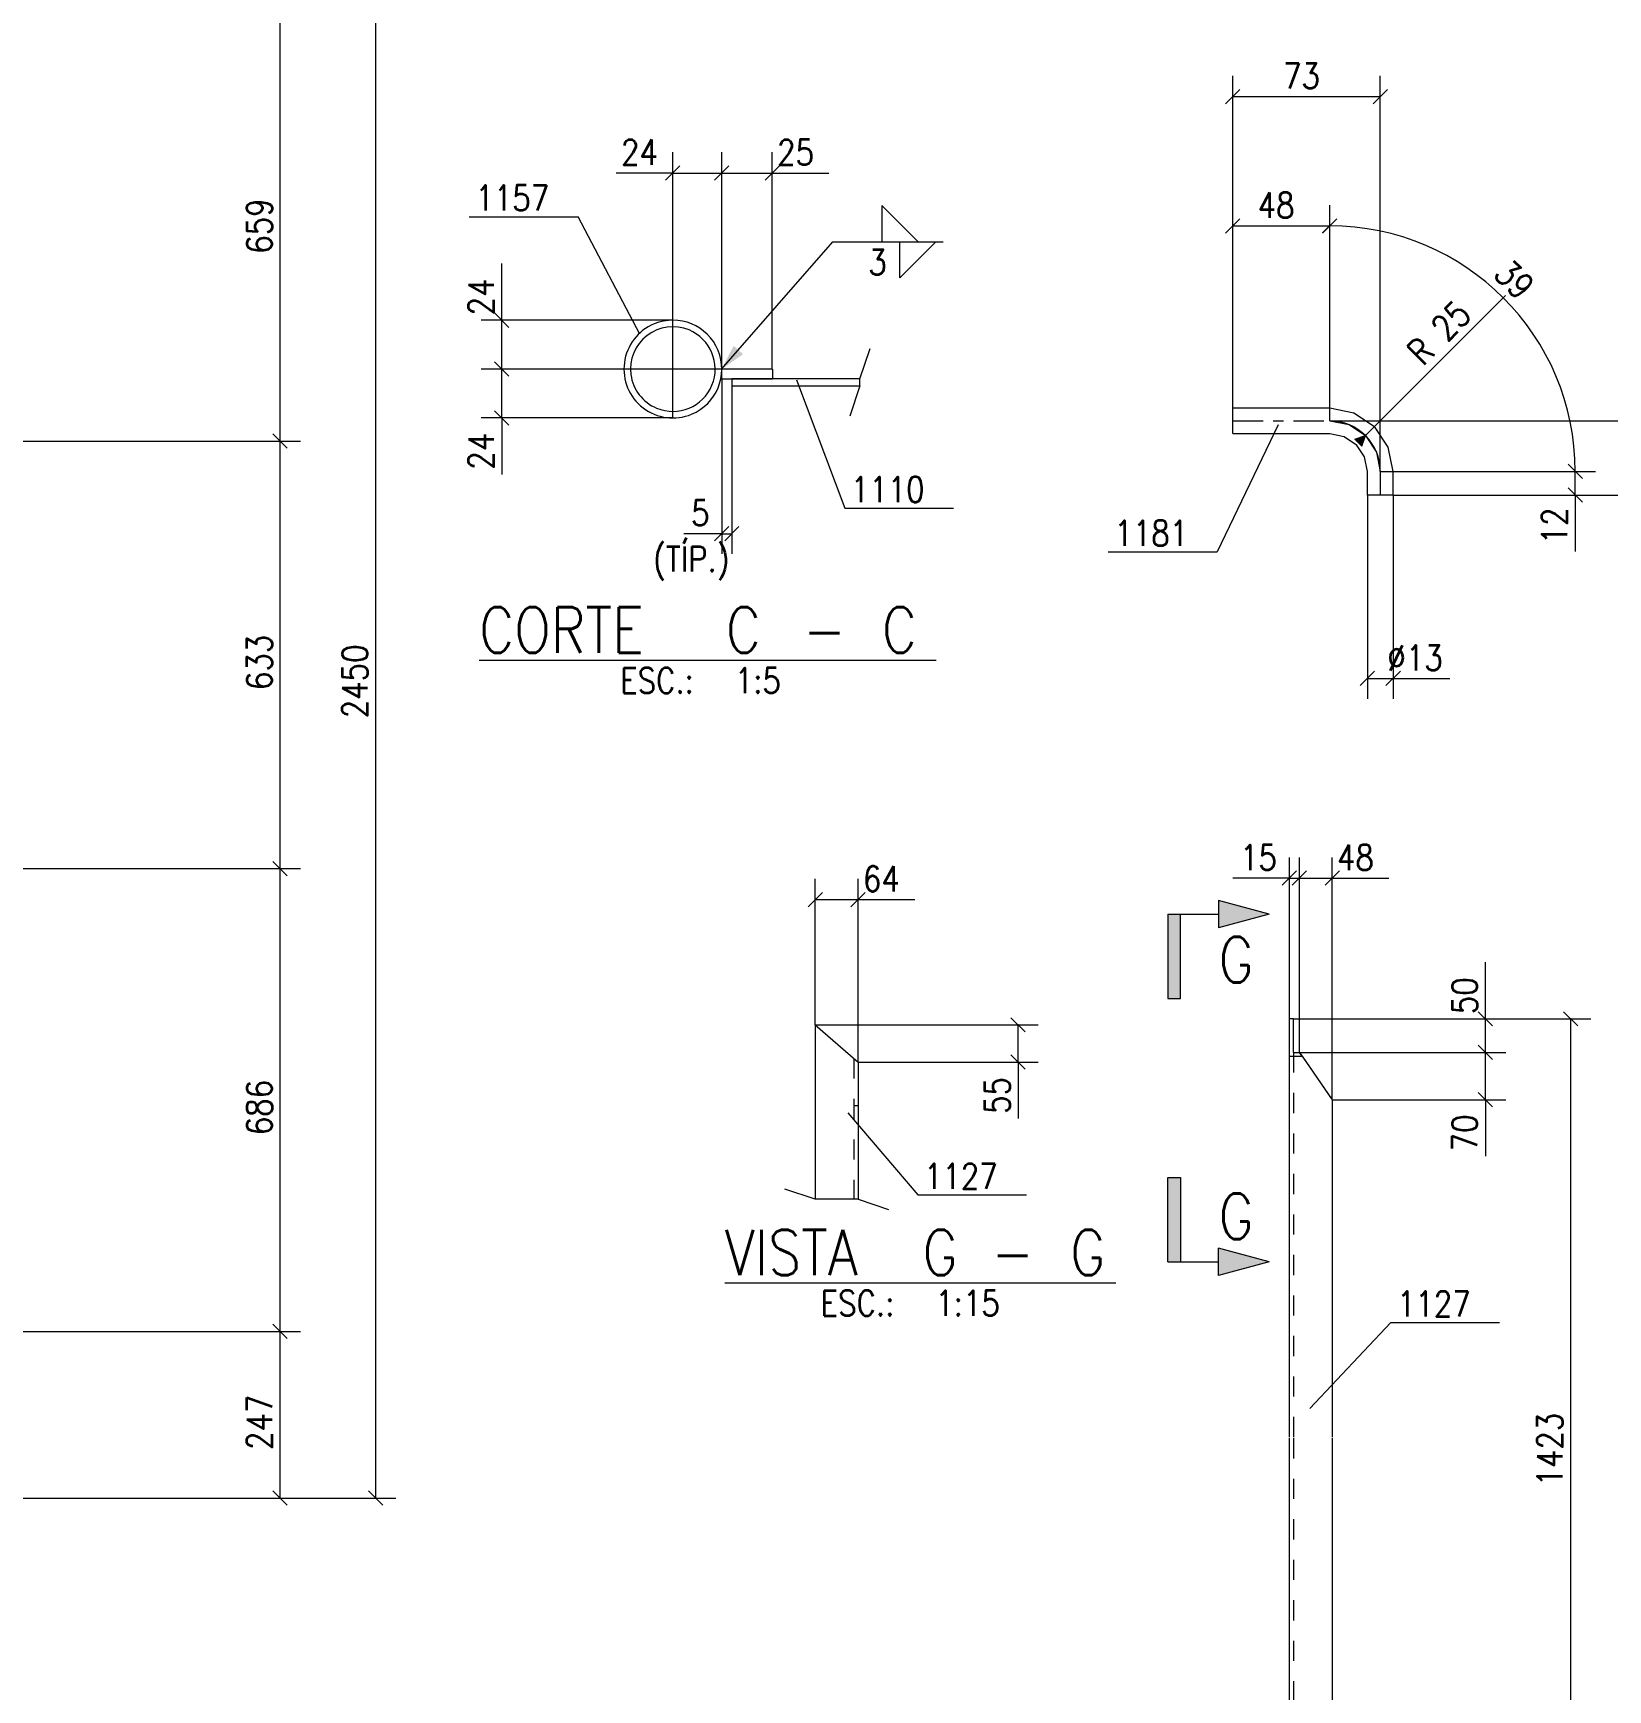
# Model space of a CAD drawing. Header units: millimetres. Extents: x 5 to 846, y 5 to 599.
# Drawn here: x 315.1 to 470.6, y 279 to 442.6 of the extents above; entities that cross this region are included whole.
import ezdxf

# ---------------------------------------------------------------- set-up
doc = ezdxf.new("R2010")
doc.units = ezdxf.units.MM
for name, pattern in [('XKITLINE00', [0]), ('XKITLINE02', [4, 2, -2]), ('XKITLINE03', [6, 3, -1, 1, -1])]:
    doc.linetypes.add(name, pattern=pattern)
for name, color, linetype, lineweight in [('Corte', 7, 'Continuous', 0), ('Cota', 4, 'Continuous', 0), ('Marca da peça', 2, 'Continuous', 0), ('Objeto gráfico', 3, 'Continuous', 0), ('Outro tipo de objeto', 7, 'Continuous', 0), ('Peça', 2, 'Continuous', 0), ('Solda', 1, 'Continuous', 0)]:
    doc.layers.add(name, color=color, linetype=linetype, lineweight=lineweight)
doc.styles.add('ROMANS', font='ROMANS__.TTF')
doc.styles.add('SIMPLEX', font='SIMPLEX_.TTF')

# ---------------------------------------------------------------- blocks, each defined once
blk = doc.blocks.new('*A36')
at = {"layer": 'Peça', "color": 4, "linetype": 'XKITLINE00', "lineweight": 0}
for p, q in [((383.11, 408.52), (383.11, 409.47)), ((383.11, 409.47), (383.11, 409.47)), ((388.11, 409.47), (383.11, 409.47)), ((388.11, 409.47), (388.11, 408.52)), ((383.11, 408.52), (388.11, 408.52)), ((388.11, 408.52), (388.11, 408.52))]:
    blk.add_line(p, q, dxfattribs=at)
blk = doc.blocks.new('*A37')
at = {"layer": 'Peça', "color": 4, "linetype": 'XKITLINE00', "lineweight": 0}
for p, q in [((396.75, 408.51), (384.1, 408.51)), ((384.1, 408.51), (384.1, 407.83)), ((384.1, 407.83), (396.75, 407.83))]:
    blk.add_line(p, q, dxfattribs=at)
blk = doc.blocks.new('*A38')
at = {"layer": 'Peça', "color": 4, "linetype": 'XKITLINE00', "lineweight": 0}
for radius, start, end in [(4.83, 292.5, 112.5), (4.83, 112.5, 292.5), (4.18, 67.5, 247.5), (4.18, 247.5, 67.5)]:
    blk.add_arc((378.28, 409.47), radius, start, end, dxfattribs=at)
blk = doc.blocks.new('*A53')
at = {"layer": 'Peça', "color": 4, "linetype": 'XKITLINE00', "lineweight": 0}
for p, q in [((433.57, 405.63), (443.14, 405.63)), ((433.57, 403.09), (433.57, 405.63)), ((443.14, 405.63), (445.54, 405.15)), ((445.54, 405.15), (447.57, 403.8)), ((433.57, 403.09), (443.14, 403.09)), ((443.14, 403.09), (444.57, 402.81)), ((444.57, 402.81), (445.78, 402)), ((448.93, 401.76), (447.57, 403.8)), ((446.58, 400.79), (445.78, 402)), ((449.41, 399.36), (448.93, 401.76)), ((446.87, 399.36), (446.58, 400.79)), ((446.87, 397.03), (446.87, 399.36)), ((449.41, 397.03), (449.41, 399.36)), ((449.41, 397.03), (446.87, 397.03))]:
    blk.add_line(p, q, dxfattribs=at)
at = {"layer": 'Peça', "color": 7, "linetype": 'XKITLINE03', "lineweight": 0}
for p, q in [((433.57, 404.36), (443.14, 404.36)), ((443.14, 404.36), (445.05, 403.98)), ((445.05, 403.98), (446.67, 402.9)), ((446.67, 402.9), (447.76, 401.27)), ((447.76, 401.27), (448.14, 399.36)), ((448.14, 399.36), (448.14, 397.03))]:
    blk.add_line(p, q, dxfattribs=at)
blk = doc.blocks.new('*A104')
at = {"layer": 'Peça', "color": 4, "linetype": 'XKITLINE00', "lineweight": 0}
for p, q in [((439.58, 345.29), (439.16, 345.29)), ((439.16, 303.98), (439.16, 345.29)), ((439.58, 341.98), (439.58, 345.29)), ((439.58, 341.98), (440.16, 341.98)), ((440.41, 341.61), (440.16, 341.98)), ((439.16, 341.61), (440.41, 341.61)), ((440.41, 341.61), (443.39, 337.31)), ((443.39, 337.31), (443.39, 303.98)), ((439.16, 261.75), (439.16, 303.88)), ((443.39, 303.88), (443.39, 261.75)), ((443.39, 261.75), (439.16, 261.75))]:
    blk.add_line(p, q, dxfattribs=at)
at = {"layer": 'Peça', "color": 7, "linetype": 'XKITLINE02', "lineweight": 0}
for p, q in [((439.58, 341.98), (439.58, 303.98)), ((440.16, 341.98), (443.39, 337.31)), ((439.58, 303.88), (439.58, 261.75))]:
    blk.add_line(p, q, dxfattribs=at)
blk = doc.blocks.new('*A106')
at = {"layer": 'Peça', "color": 4, "linetype": 'XKITLINE00', "lineweight": 0}
for p, q in [((392.34, 344.7), (396.58, 341.02)), ((392.34, 344.7), (392.34, 327.47)), ((396.58, 341.02), (396.58, 327.47))]:
    blk.add_line(p, q, dxfattribs=at)
at = {"layer": 'Peça', "color": 7, "linetype": 'XKITLINE02', "lineweight": 0}
for p, q in [((396.15, 341.39), (396.15, 327.47)), ((396.15, 336.72), (396.58, 336.72))]:
    blk.add_line(p, q, dxfattribs=at)
blk = doc.blocks.new('*A118')
at = {"layer": 'Objeto gráfico', "color": 7, "linetype": 'XKITLINE00', "lineweight": 0}
for p, q in [((396.75, 408.51), (397.75, 411.51)), ((396.75, 407.83), (395.75, 404.83)), ((396.75, 407.83), (396.75, 408.51))]:
    blk.add_line(p, q, dxfattribs=at)
blk = doc.blocks.new('*A143')
at = {"layer": 'Objeto gráfico', "color": 7, "linetype": 'XKITLINE00', "lineweight": 0}
for p, q in [((392.34, 327.47), (389.34, 328.47)), ((396.58, 327.47), (392.34, 327.47)), ((396.58, 327.47), (399.58, 326.47))]:
    blk.add_line(p, q, dxfattribs=at)
blk = doc.blocks.new('*A169')
at = {"layer": 'Cota', "color": 7, "linetype": 'XKITLINE00', "lineweight": 0}
for p, q in [((348.94, 297.96), (348.94, 461.28)), ((105.29, 297.96), (350.94, 297.96)), ((348.23, 298.67), (349.65, 297.25))]:
    blk.add_line(p, q, dxfattribs=at)
at = {"layer": 'Cota', "color": 3}
blk.add_point((348.94, 297.96), dxfattribs=at)
at = {"layer": 'Cota', "color": 3, "style": 'SIMPLEX', "width": 0.85}
blk.add_text('2450', height=2.5, rotation=90.0002, dxfattribs=at).set_placement((348.14, 374.98))
blk = doc.blocks.new('*A170')
at = {"layer": 'Cota', "color": 7, "linetype": 'XKITLINE00', "lineweight": 0}
for p, q in [((125.29, 314.43), (341.5, 314.43)), ((338.79, 315.14), (340.21, 313.73)), ((339.5, 297.96), (339.5, 314.43)), ((106.9, 297.96), (341.5, 297.96)), ((338.79, 298.67), (340.21, 297.25))]:
    blk.add_line(p, q, dxfattribs=at)
at = {"layer": 'Cota', "color": 3}
for p in [(339.5, 314.43), (339.5, 297.96)]:
    blk.add_point(p, dxfattribs=at)
at = {"layer": 'Cota', "color": 3, "style": 'SIMPLEX', "width": 0.85}
blk.add_text('247', height=2.5, rotation=90.0002, dxfattribs=at).set_placement((338.7, 302.72))
blk = doc.blocks.new('*A171')
at = {"layer": 'Cota', "color": 7, "linetype": 'XKITLINE00', "lineweight": 0}
for p, q in [((177.85, 360.13), (341.5, 360.13)), ((338.79, 360.84), (340.21, 359.43)), ((339.5, 314.43), (339.5, 360.13)), ((125.29, 314.43), (341.5, 314.43)), ((338.79, 315.14), (340.21, 313.73))]:
    blk.add_line(p, q, dxfattribs=at)
at = {"layer": 'Cota', "color": 3}
for p in [(339.5, 360.13), (339.5, 314.43)]:
    blk.add_point(p, dxfattribs=at)
at = {"layer": 'Cota', "color": 3, "style": 'SIMPLEX', "width": 0.85}
blk.add_text('686', height=2.5, rotation=90.0002, dxfattribs=at).set_placement((338.7, 333.8))
blk = doc.blocks.new('*A172')
at = {"layer": 'Cota', "color": 7, "linetype": 'XKITLINE00', "lineweight": 0}
for p, q in [((338.79, 403.06), (340.21, 401.65)), ((226.4, 402.36), (341.5, 402.36)), ((339.5, 360.13), (339.5, 402.36)), ((177.85, 360.13), (341.5, 360.13)), ((338.79, 360.84), (340.21, 359.43))]:
    blk.add_line(p, q, dxfattribs=at)
at = {"layer": 'Cota', "color": 3}
for p in [(339.5, 402.36), (339.5, 360.13)]:
    blk.add_point(p, dxfattribs=at)
at = {"layer": 'Cota', "color": 3, "style": 'SIMPLEX', "width": 0.85}
blk.add_text('633', height=2.5, rotation=90.0002, dxfattribs=at).set_placement((338.7, 377.77))
blk = doc.blocks.new('*A173')
at = {"layer": 'Cota', "color": 7, "linetype": 'XKITLINE00', "lineweight": 0}
for p, q in [((338.79, 447.02), (340.21, 445.61)), ((276.96, 446.32), (341.5, 446.32)), ((339.5, 402.36), (339.5, 446.32)), ((338.79, 403.06), (340.21, 401.65)), ((226.4, 402.36), (341.5, 402.36))]:
    blk.add_line(p, q, dxfattribs=at)
at = {"layer": 'Cota', "color": 3}
for p in [(339.5, 446.32), (339.5, 402.36)]:
    blk.add_point(p, dxfattribs=at)
at = {"layer": 'Cota', "color": 3, "style": 'SIMPLEX', "width": 0.85}
blk.add_text('659', height=2.5, rotation=90.0002, dxfattribs=at).set_placement((338.7, 420.86))
blk = doc.blocks.new('*A261')
at = {"layer": 'Cota', "color": 7, "linetype": 'XKITLINE00', "lineweight": 0}
for p, q in [((383.11, 408.52), (383.11, 391.21)), ((384.11, 407.83), (384.11, 391.21)), ((383.11, 393.21), (379.38, 393.21)), ((383.11, 393.21), (379.38, 393.21)), ((383.81, 393.92), (382.4, 392.5)), ((383.11, 393.21), (384.11, 393.21)), ((384.81, 393.92), (383.4, 392.5))]:
    blk.add_line(p, q, dxfattribs=at)
at = {"layer": 'Cota', "color": 3}
for p in [(383.11, 393.21), (384.11, 393.21)]:
    blk.add_point(p, dxfattribs=at)
at = {"layer": 'Cota', "color": 3, "style": 'SIMPLEX', "width": 0.85}
for s, p in [('5', (380.08, 394.01)), ('(TÍP.)', (376.32, 389.46))]:
    blk.add_text(s, height=2.5, dxfattribs=at).set_placement(p)
blk = doc.blocks.new('*A262')
at = {"layer": 'Cota', "color": 7, "linetype": 'XKITLINE00', "lineweight": 0}
for p, q in [((361.39, 414.3), (361.39, 419.89)), ((361.39, 414.3), (361.39, 419.89)), ((378.28, 414.3), (359.34, 414.3)), ((360.68, 415.01), (362.09, 413.59)), ((361.39, 409.47), (361.39, 414.3)), ((383.1, 409.47), (359.34, 409.47)), ((360.68, 410.18), (362.09, 408.76))]:
    blk.add_line(p, q, dxfattribs=at)
at = {"layer": 'Cota', "color": 3}
for p in [(361.39, 414.3), (361.39, 409.47)]:
    blk.add_point(p, dxfattribs=at)
at = {"layer": 'Cota', "color": 3, "style": 'SIMPLEX', "width": 0.85}
blk.add_text('24', height=2.5, rotation=90.0002, dxfattribs=at).set_placement((360.59, 414.77))
blk = doc.blocks.new('*A263')
at = {"layer": 'Cota', "color": 7, "linetype": 'XKITLINE00', "lineweight": 0}
for p, q in [((383.1, 409.47), (359.34, 409.47)), ((360.68, 410.18), (362.09, 408.76)), ((361.39, 404.64), (361.39, 409.47)), ((378.27, 404.64), (359.34, 404.64)), ((360.68, 405.35), (362.09, 403.93)), ((361.39, 404.64), (361.39, 399.06)), ((361.39, 404.64), (361.39, 399.06))]:
    blk.add_line(p, q, dxfattribs=at)
at = {"layer": 'Cota', "color": 3}
for p in [(361.39, 409.47), (361.39, 404.64)]:
    blk.add_point(p, dxfattribs=at)
at = {"layer": 'Cota', "color": 3, "style": 'SIMPLEX', "width": 0.85}
blk.add_text('24', height=2.5, rotation=90.0002, dxfattribs=at).set_placement((360.59, 399.53))
blk = doc.blocks.new('*A264')
at = {"layer": 'Cota', "color": 7, "linetype": 'XKITLINE00', "lineweight": 0}
for p, q in [((378.28, 404.64), (378.28, 430.88)), ((383.11, 409.47), (383.11, 430.88)), ((378.28, 428.83), (372.69, 428.83)), ((378.28, 428.83), (372.69, 428.83)), ((378.98, 429.54), (377.57, 428.12)), ((378.28, 428.83), (383.11, 428.83)), ((383.81, 429.54), (382.4, 428.12))]:
    blk.add_line(p, q, dxfattribs=at)
at = {"layer": 'Cota', "color": 3}
for p in [(378.28, 428.83), (383.11, 428.83)]:
    blk.add_point(p, dxfattribs=at)
at = {"layer": 'Cota', "color": 3, "style": 'SIMPLEX', "width": 0.85}
blk.add_text('24', height=2.5, dxfattribs=at).set_placement((373.16, 429.63))
blk = doc.blocks.new('*A265')
at = {"layer": 'Cota', "color": 7, "linetype": 'XKITLINE00', "lineweight": 0}
for p, q in [((383.11, 409.47), (383.11, 430.88)), ((388.1, 409.47), (388.1, 430.88)), ((383.81, 429.54), (382.4, 428.12)), ((383.11, 428.83), (388.1, 428.83)), ((388.81, 429.54), (387.4, 428.12)), ((388.1, 428.83), (393.69, 428.83)), ((388.1, 428.83), (393.69, 428.83))]:
    blk.add_line(p, q, dxfattribs=at)
at = {"layer": 'Cota', "color": 3}
for p in [(383.11, 428.83), (388.1, 428.83)]:
    blk.add_point(p, dxfattribs=at)
at = {"layer": 'Cota', "color": 3, "style": 'SIMPLEX', "width": 0.85}
blk.add_text('25', height=2.5, dxfattribs=at).set_placement((388.58, 429.63))
blk = doc.blocks.new('*A266')
at = {"layer": 'Solda'}
blk.add_hatch(color=7, dxfattribs=at).paths.add_polyline_path([(383.1, 409.47), (384.28, 411.77), (385.22, 410.94)], flags=17)
at = {"layer": 'Solda', "color": 3, "linetype": 'XKITLINE00', "lineweight": 0}
for p, q in [((402.51, 422.04), (398.93, 425.62)), ((398.93, 425.62), (398.93, 422.04)), ((398.93, 422.04), (402.51, 422.04)), ((400.68, 422.04), (404.26, 422.04)), ((404.26, 422.04), (400.68, 418.47)), ((400.68, 418.47), (400.68, 422.04))]:
    blk.add_line(p, q, dxfattribs=at)
at = {"layer": 'Solda', "color": 7, "linetype": 'XKITLINE00', "lineweight": 0}
for p, q in [((383.1, 409.47), (394.08, 422.04)), ((394.08, 422.04), (404.97, 422.04))]:
    blk.add_line(p, q, dxfattribs=at)
at = {"layer": 'Solda', "color": 3, "style": 'ROMANS', "width": 0.85}
blk.add_text('3', height=2.5, dxfattribs=at).set_placement((397.58, 418.79))
blk = doc.blocks.new('*A267')
at = {"layer": 'Marca da peça', "color": 7, "linetype": 'XKITLINE00', "lineweight": 0}
for p, q in [((390.48, 408.41), (395.25, 395.74)), ((395.25, 395.74), (405.99, 395.74))]:
    blk.add_line(p, q, dxfattribs=at)
at = {"layer": 'Marca da peça', "color": 4, "style": 'ROMANS', "width": 0.85}
blk.add_text('1110', height=2.5, dxfattribs=at).set_placement((395.85, 396.34))
blk = doc.blocks.new('*A268')
at = {"layer": 'Marca da peça', "color": 7, "linetype": 'XKITLINE00', "lineweight": 0}
for p in [(358.18, 424.52), (375.01, 412.9)]:
    blk.add_line(p, (368.92, 424.52), dxfattribs=at)
at = {"layer": 'Marca da peça', "color": 4, "style": 'ROMANS', "width": 0.85}
blk.add_text('1157', height=2.5, dxfattribs=at).set_placement((358.78, 425.12))
blk = doc.blocks.new('*A269')
at = {"layer": 'Outro tipo de objeto', "color": 1, "linetype": 'XKITLINE00', "lineweight": 0}
blk.add_line((359.17, 380.71), (404.28, 380.71), dxfattribs=at)
at = {"layer": 'Outro tipo de objeto', "color": 1, "style": 'ROMANS', "width": 0.85}
for s, p in [('CORTE', (359.17, 381.46)), ('C', (383.53, 381.46)), ('C', (398.93, 381.46)), ('-', (391.13, 381.46))]:
    blk.add_text(s, height=4.5, dxfattribs=at).set_placement(p)
at = {"layer": 'Outro tipo de objeto', "color": 3, "style": 'ROMANS', "width": 0.85}
for s, p in [('ESC.:', (373.07, 377.46)), ('1:5', (384.39, 377.46))]:
    blk.add_text(s, height=2.5, dxfattribs=at).set_placement(p)
blk = doc.blocks.new('*A309')
at = {"layer": 'Cota', "color": 7, "linetype": 'XKITLINE00', "lineweight": 0}
for p, q in [((434.28, 437.09), (432.86, 435.68)), ((433.57, 405.63), (433.57, 438.43)), ((448.85, 437.09), (447.43, 435.68)), ((448.14, 399.36), (448.14, 438.43)), ((433.57, 436.38), (448.14, 436.38))]:
    blk.add_line(p, q, dxfattribs=at)
at = {"layer": 'Cota', "color": 3}
for p in [(433.57, 436.38), (448.14, 436.38)]:
    blk.add_point(p, dxfattribs=at)
at = {"layer": 'Cota', "color": 3, "style": 'SIMPLEX', "width": 0.85}
blk.add_text('73', height=2.5, dxfattribs=at).set_placement((438.53, 437.18))
blk = doc.blocks.new('*A310')
at = {"layer": 'Cota', "color": 7, "linetype": 'XKITLINE00', "lineweight": 0}
for p, q in [((448.14, 399.36), (469.39, 399.36)), ((466.68, 400.07), (468.1, 398.65)), ((467.39, 397.03), (467.39, 399.36)), ((466.68, 397.74), (468.1, 396.32)), ((449.41, 397.03), (469.39, 397.03)), ((467.39, 397.03), (467.39, 391.45)), ((467.39, 397.03), (467.39, 391.45))]:
    blk.add_line(p, q, dxfattribs=at)
at = {"layer": 'Cota', "color": 3}
for p in [(467.39, 399.36), (467.39, 397.03)]:
    blk.add_point(p, dxfattribs=at)
at = {"layer": 'Cota', "color": 3, "style": 'SIMPLEX', "width": 0.85}
blk.add_text('12', height=2.5, rotation=90.0002, dxfattribs=at).set_placement((466.59, 392.15))
blk = doc.blocks.new('*A311')
at = {"layer": 'Cota', "color": 7, "linetype": 'XKITLINE00', "lineweight": 0}
for p, q in [((443.14, 404.36), (478.33, 404.36)), ((475.62, 405.07), (477.04, 403.65)), ((476.33, 397.03), (476.33, 404.36)), ((475.62, 397.74), (477.04, 396.32)), ((449.41, 397.03), (478.33, 397.03))]:
    blk.add_line(p, q, dxfattribs=at)
at = {"layer": 'Cota', "color": 3}
for p in [(476.33, 404.36), (476.33, 397.03)]:
    blk.add_point(p, dxfattribs=at)
at = {"layer": 'Cota', "color": 3, "style": 'SIMPLEX', "width": 0.85}
blk.add_text('37', height=2.5, rotation=90.0002, dxfattribs=at).set_placement((475.53, 398.38))
blk = doc.blocks.new('*A312')
at = {"layer": 'Cota', "color": 7, "linetype": 'XKITLINE00', "lineweight": 0}
for p, q in [((443.14, 404.36), (443.14, 425.66)), ((443.85, 424.32), (442.43, 422.91)), ((448.14, 399.36), (469.39, 399.36)), ((468.1, 398.65), (466.68, 400.07))]:
    blk.add_line(p, q, dxfattribs=at)
blk.add_arc((443.14, 399.36), 24.25, 0, 90, dxfattribs=at)
at = {"layer": 'Cota', "color": 7}
for p in [(443.14, 423.61), (467.39, 399.36)]:
    blk.add_point(p, dxfattribs=at)
at = {"layer": 'Cota', "color": 3, "style": 'SIMPLEX', "width": 0.85}
blk.add_text('39', height=2.5, rotation=-45.0001, dxfattribs=at).set_placement((459.21, 418.72))
blk = doc.blocks.new('*A313')
at = {"layer": 'Cota'}
blk.add_hatch(color=7, dxfattribs=at).paths.add_polyline_path([(445.62, 402.54), (446.67, 402.9), (446.32, 401.84)], flags=17)
at = {"layer": 'Cota', "color": 7, "linetype": 'XKITLINE00', "lineweight": 0}
for p, q in [((446.67, 402.9), (460.5, 416.72)), ((445.62, 402.54), (446.67, 402.9)), ((446.32, 401.84), (445.62, 402.54)), ((446.32, 401.84), (446.67, 402.9))]:
    blk.add_line(p, q, dxfattribs=at)
blk.add_arc((443.14, 399.36), 5, 0, 90, dxfattribs=at)
at = {"layer": 'Cota', "color": 3, "style": 'SIMPLEX', "width": 0.85}
blk.add_text('R 25', height=2.5, rotation=45.0001, dxfattribs=at).set_placement((452.33, 409.69))
blk = doc.blocks.new('*A314')
at = {"layer": 'Cota', "color": 7, "linetype": 'XKITLINE00', "lineweight": 0}
for p, q in [((433.57, 405.63), (433.57, 425.66)), ((443.14, 404.36), (443.14, 425.66)), ((434.28, 424.32), (432.86, 422.9)), ((443.85, 424.32), (442.43, 422.9)), ((433.57, 423.61), (443.14, 423.61))]:
    blk.add_line(p, q, dxfattribs=at)
at = {"layer": 'Cota', "color": 3}
for p in [(433.57, 423.61), (443.14, 423.61)]:
    blk.add_point(p, dxfattribs=at)
at = {"layer": 'Cota', "color": 3, "style": 'SIMPLEX', "width": 0.85}
blk.add_text('48', height=2.5, dxfattribs=at).set_placement((436.03, 424.41))
blk = doc.blocks.new('*A315')
at = {"layer": 'Cota', "color": 7, "linetype": 'XKITLINE00', "lineweight": 0}
for p, q in [((446.87, 397.03), (446.87, 376.91)), ((449.41, 397.03), (449.41, 376.91)), ((447.58, 379.62), (446.16, 378.21)), ((450.12, 379.62), (448.7, 378.21)), ((446.87, 378.91), (449.41, 378.91)), ((449.41, 378.91), (454.99, 378.91)), ((449.41, 378.91), (454.99, 378.91))]:
    blk.add_line(p, q, dxfattribs=at)
at = {"layer": 'Cota', "color": 3}
for p in [(446.87, 378.91), (449.41, 378.91)]:
    blk.add_point(p, dxfattribs=at)
at = {"layer": 'Cota', "color": 3, "style": 'SIMPLEX', "width": 0.85}
blk.add_text('Ø13', height=2.5, dxfattribs=at).set_placement((448.84, 379.71))
blk = doc.blocks.new('*A316')
at = {"layer": 'Marca da peça', "color": 7, "linetype": 'XKITLINE00', "lineweight": 0}
for p in [(438.05, 403.96), (421.28, 391.42)]:
    blk.add_line(p, (432.02, 391.42), dxfattribs=at)
at = {"layer": 'Marca da peça', "color": 4, "style": 'ROMANS', "width": 0.85}
blk.add_text('1181', height=2.5, dxfattribs=at).set_placement((421.88, 392.02))
blk = doc.blocks.new('*A488')
at = {"layer": 'Cota', "color": 7, "linetype": 'XKITLINE00', "lineweight": 0}
for p, q in [((439.58, 345.29), (454.72, 345.29)), ((458.22, 345.29), (468.94, 345.29)), ((466.23, 346), (467.65, 344.59)), ((466.94, 261.75), (466.94, 345.29)), ((466.23, 262.46), (467.65, 261.05)), ((443.39, 261.75), (452.7, 261.75)), ((456.2, 261.75), (468.94, 261.75))]:
    blk.add_line(p, q, dxfattribs=at)
at = {"layer": 'Cota', "color": 3}
for p in [(466.94, 345.29), (466.94, 261.75)]:
    blk.add_point(p, dxfattribs=at)
at = {"layer": 'Cota', "color": 3, "style": 'SIMPLEX', "width": 0.85}
blk.add_text('1423', height=2.5, rotation=90.0002, dxfattribs=at).set_placement((466.14, 299.11))
blk = doc.blocks.new('*A489')
at = {"layer": 'Cota', "color": 7, "linetype": 'XKITLINE00', "lineweight": 0}
for p, q in [((440.16, 341.98), (460.52, 341.98)), ((457.81, 342.69), (459.22, 341.27)), ((458.52, 337.31), (458.52, 341.98)), ((443.39, 337.31), (460.52, 337.31)), ((457.81, 338.02), (459.22, 336.6)), ((458.52, 337.31), (458.52, 331.73)), ((458.52, 337.31), (458.52, 331.73))]:
    blk.add_line(p, q, dxfattribs=at)
at = {"layer": 'Cota', "color": 3}
for p in [(458.52, 341.98), (458.52, 337.31)]:
    blk.add_point(p, dxfattribs=at)
at = {"layer": 'Cota', "color": 3, "style": 'SIMPLEX', "width": 0.85}
blk.add_text('70', height=2.5, rotation=90.0002, dxfattribs=at).set_placement((457.72, 332.2))
blk = doc.blocks.new('*A490')
at = {"layer": 'Cota', "color": 7, "linetype": 'XKITLINE00', "lineweight": 0}
for p, q in [((458.52, 345.29), (458.52, 350.88)), ((458.52, 345.29), (458.52, 350.88)), ((439.58, 345.29), (460.52, 345.29)), ((457.81, 346), (459.22, 344.59)), ((458.52, 341.98), (458.52, 345.29)), ((440.16, 341.98), (460.52, 341.98)), ((457.81, 342.69), (459.22, 341.27))]:
    blk.add_line(p, q, dxfattribs=at)
at = {"layer": 'Cota', "color": 3}
for p in [(458.52, 345.29), (458.52, 341.98)]:
    blk.add_point(p, dxfattribs=at)
at = {"layer": 'Cota', "color": 3, "style": 'SIMPLEX', "width": 0.85}
blk.add_text('50', height=2.5, rotation=90.0002, dxfattribs=at).set_placement((457.72, 345.76))
blk = doc.blocks.new('*A491')
at = {"layer": 'Cota', "color": 7, "linetype": 'XKITLINE00', "lineweight": 0}
for p, q in [((439.16, 345.29), (439.16, 361.24)), ((440.16, 341.98), (440.16, 361.24)), ((439.16, 359.19), (433.57, 359.19)), ((439.16, 359.19), (433.57, 359.19)), ((439.86, 359.9), (438.45, 358.49)), ((439.16, 359.19), (440.16, 359.19)), ((440.86, 359.9), (439.45, 358.49))]:
    blk.add_line(p, q, dxfattribs=at)
at = {"layer": 'Cota', "color": 3}
for p in [(439.16, 359.19), (440.16, 359.19)]:
    blk.add_point(p, dxfattribs=at)
at = {"layer": 'Cota', "color": 3, "style": 'SIMPLEX', "width": 0.85}
blk.add_text('15', height=2.5, dxfattribs=at).set_placement((434.28, 359.99))
blk = doc.blocks.new('*A492')
at = {"layer": 'Cota', "color": 7, "linetype": 'XKITLINE00', "lineweight": 0}
for p, q in [((440.16, 341.98), (440.16, 361.24)), ((443.39, 337.31), (443.39, 361.24)), ((440.86, 359.9), (439.45, 358.49)), ((440.16, 359.19), (443.39, 359.19)), ((444.1, 359.9), (442.68, 358.49)), ((443.39, 359.19), (448.97, 359.19)), ((443.39, 359.19), (448.97, 359.19))]:
    blk.add_line(p, q, dxfattribs=at)
at = {"layer": 'Cota', "color": 3}
for p in [(440.16, 359.19), (443.39, 359.19)]:
    blk.add_point(p, dxfattribs=at)
at = {"layer": 'Cota', "color": 3, "style": 'SIMPLEX', "width": 0.85}
blk.add_text('48', height=2.5, dxfattribs=at).set_placement((443.86, 359.99))
blk = doc.blocks.new('*A493')
at = {"layer": 'Corte'}
for points in [[(437.16, 355.63), (432.16, 354.29), (432.16, 356.97)], [(428.41, 347.29), (427.16, 347.29), (427.16, 355.63)], [(428.41, 355.63), (428.41, 347.29), (427.16, 355.63)], [(428.41, 321.3), (427.16, 321.3), (427.16, 329.63)], [(428.41, 329.63), (428.41, 321.3), (427.16, 329.63)], [(437.16, 321.3), (432.16, 319.96), (432.16, 322.64)]]:
    blk.add_hatch(color=6, dxfattribs=at).paths.add_polyline_path(points, flags=17)
at = {"layer": 'Corte', "color": 6, "linetype": 'XKITLINE00', "lineweight": 0}
for p, q in [((437.16, 355.63), (432.16, 356.97)), ((432.16, 356.97), (432.16, 354.29)), ((427.16, 355.63), (432.16, 355.63)), ((427.16, 355.63), (427.16, 347.29)), ((428.41, 347.29), (428.41, 355.63)), ((437.16, 355.63), (432.16, 354.29)), ((427.16, 347.29), (428.41, 347.29)), ((427.16, 321.3), (427.16, 329.63)), ((427.16, 329.63), (428.41, 329.63)), ((428.41, 329.63), (428.41, 321.3)), ((437.16, 321.3), (432.16, 322.64)), ((432.16, 319.96), (432.16, 322.64)), ((427.16, 321.3), (432.16, 321.3)), ((437.16, 321.3), (432.16, 319.96))]:
    blk.add_line(p, q, dxfattribs=at)
at = {"layer": 'Corte', "color": 4, "style": 'ROMANS', "width": 0.85}
for p in [(432.16, 348.88), (432.16, 323.55)]:
    blk.add_text('G', height=4.5, dxfattribs=at).set_placement(p)
blk = doc.blocks.new('*A494')
at = {"layer": 'Marca da peça', "color": 7, "linetype": 'XKITLINE00', "lineweight": 0}
for p, q in [((441.19, 306.81), (449.18, 315.31)), ((449.18, 315.31), (459.92, 315.31))]:
    blk.add_line(p, q, dxfattribs=at)
at = {"layer": 'Marca da peça', "color": 4, "style": 'ROMANS', "width": 0.85}
blk.add_text('1127', height=2.5, dxfattribs=at).set_placement((449.78, 315.91))
blk = doc.blocks.new('*A496')
at = {"layer": 'Cota', "color": 7, "linetype": 'XKITLINE00', "lineweight": 0}
for p, q in [((411.66, 345.41), (413.07, 344)), ((392.34, 344.7), (414.37, 344.7)), ((412.37, 341.02), (412.37, 344.7)), ((396.58, 341.02), (414.37, 341.02)), ((411.66, 341.73), (413.07, 340.32)), ((412.37, 341.02), (412.37, 335.44)), ((412.37, 341.02), (412.37, 335.44))]:
    blk.add_line(p, q, dxfattribs=at)
at = {"layer": 'Cota', "color": 3}
for p in [(412.37, 344.7), (412.37, 341.02)]:
    blk.add_point(p, dxfattribs=at)
at = {"layer": 'Cota', "color": 3, "style": 'SIMPLEX', "width": 0.85}
blk.add_text('55', height=2.5, rotation=90.0002, dxfattribs=at).set_placement((411.57, 335.91))
blk = doc.blocks.new('*A497')
at = {"layer": 'Cota', "color": 7, "linetype": 'XKITLINE00', "lineweight": 0}
for p, q in [((392.34, 344.7), (392.34, 359.12)), ((396.58, 341.02), (396.58, 359.12)), ((393.05, 357.77), (391.64, 356.36)), ((392.34, 357.07), (396.58, 357.07)), ((397.28, 357.77), (395.87, 356.36)), ((396.58, 357.07), (402.16, 357.07)), ((396.58, 357.07), (402.16, 357.07))]:
    blk.add_line(p, q, dxfattribs=at)
at = {"layer": 'Cota', "color": 3}
for p in [(392.34, 357.07), (396.58, 357.07)]:
    blk.add_point(p, dxfattribs=at)
at = {"layer": 'Cota', "color": 3, "style": 'SIMPLEX', "width": 0.85}
blk.add_text('64', height=2.5, dxfattribs=at).set_placement((397.05, 357.87))
blk = doc.blocks.new('*A498')
at = {"layer": 'Marca da peça', "color": 7, "linetype": 'XKITLINE00', "lineweight": 0}
for p, q in [((395.55, 336.01), (402.47, 327.9)), ((402.47, 327.9), (413.21, 327.9))]:
    blk.add_line(p, q, dxfattribs=at)
at = {"layer": 'Marca da peça', "color": 4, "style": 'ROMANS', "width": 0.85}
blk.add_text('1127', height=2.5, dxfattribs=at).set_placement((403.07, 328.5))
blk = doc.blocks.new('*A499')
at = {"layer": 'Outro tipo de objeto', "color": 1, "linetype": 'XKITLINE00', "lineweight": 0}
blk.add_line((383.42, 319.22), (422.01, 319.22), dxfattribs=at)
at = {"layer": 'Outro tipo de objeto', "color": 1, "style": 'ROMANS', "width": 0.85}
for s, p in [('VISTA', (383.42, 319.97)), ('G', (402.95, 319.97)), ('G', (417.51, 319.97)), ('-', (409.7, 319.97))]:
    blk.add_text(s, height=4.5, dxfattribs=at).set_placement(p)
at = {"layer": 'Outro tipo de objeto', "color": 3, "style": 'ROMANS', "width": 0.85}
for s, p in [('ESC.:', (392.87, 315.97)), ('1:15', (404.19, 315.97))]:
    blk.add_text(s, height=2.5, dxfattribs=at).set_placement(p)

msp = doc.modelspace()

# ---------------------------------------------------------------- block references
at = {"lineweight": 0}
for name in ['*A169', '*A173', '*A309', '*A264', '*A265', '*A268', '*A266', '*A314', '*A312', '*A262', '*A313', '*A38', '*A263', '*A36', '*A261', '*A37', '*A267', '*A53', '*A311', '*A172', '*A316', '*A310', '*A315', '*A269', '*A491', '*A492', '*A171', '*A497', '*A490', '*A496', '*A104', '*A488', '*A106', '*A489', '*A498', '*A499', '*A494', '*A170']:
    msp.add_blockref(name, (0, 0), dxfattribs=at)
at = {"layer": 'Corte', "lineweight": 0}
msp.add_blockref('*A493', (0, 0), dxfattribs=at)
at = {"layer": 'Objeto gráfico', "lineweight": 0}
for name in ['*A118', '*A143']:
    msp.add_blockref(name, (0, 0), dxfattribs=at)

doc.saveas('drawing.dxf')
